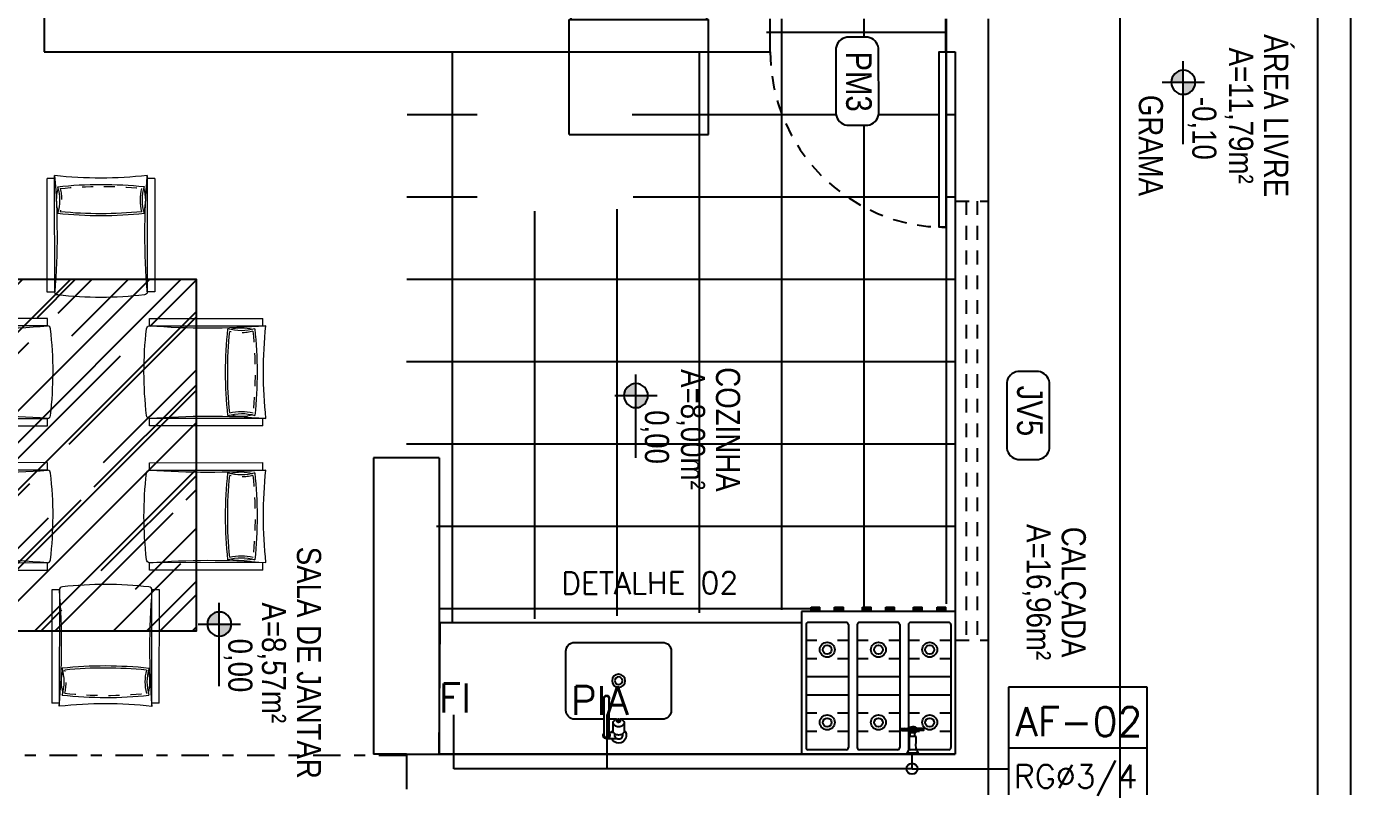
# Model space of a CAD drawing. Header units: millimetres. Extents: x 3923 to 4120, y 744 to 867.
# Drawn here: x 3930.1 to 3942.16, y 833.2 to 840.12 of the extents above; entities that cross this region are included whole.
import ezdxf
from ezdxf.enums import TextEntityAlignment as Align

# ---------------------------------------------------------------- set-up
doc = ezdxf.new("R2010")
doc.units = ezdxf.units.MM
for name, pattern in [('AXES', [0.54, 0.3, -0.08, 0.08, -0.08]), ('CONTINU', [0]), ('DASHDOT2', [0.5, 0.25, -0.125, 0, -0.125]), ('HIDDEN2', [0.1875, 0.125, -0.0625])]:
    doc.linetypes.add(name, pattern=pattern)
for name, color, linetype in [('-HIDRO', 8, 'Continuous'), ('a-pem-m', 6, 'Continuous'), ('A-PEN-B', 5, 'Continuous'), ('AF', 5, 'Continuous'), ('Diametro', 2, 'Continuous'), ('DIVERSOS', 1, 'Continuous'), ('E-txt-g', 3, 'Continuous'), ('HIDRO 01', 4, 'Continuous'), ('MOVEIS', 7, 'Continuous'), ('Prumadas_L', 1, 'Continuous'), ('Prumadas_Q', 3, 'Continuous'), ('Prumadas_T', 2, 'Continuous')]:
    doc.layers.add(name, color=color, linetype=linetype)
doc.layers.add('E-Txt-W', color=7, linetype='Continuous', lineweight=20)
doc.layers.add('estofado', color=7, linetype='Continuous', lineweight=25)
doc.styles.add('F2', font='ARIALN.TTF')
doc.styles.add('REG60', font='romans.shx', dxfattribs={"width": 0.8, "height": 0.15})
doc.styles.add('REG80', font='romans.shx', dxfattribs={"width": 0.8, "height": 0.2})
doc.styles.add('ROMANS', font='romans__.ttf', dxfattribs={"height": 0.1})

# ---------------------------------------------------------------- blocks, each defined once
blk = doc.blocks.new('TXT-AMB75')
at = {"layer": 'E-txt-g', "style": 'REG80', "width": 0.8, "flags": 8}
blk.add_attdef('TXT', text='', height=0.2, dxfattribs=at).set_placement((0.0055, 0.2964), align=Align.CENTER)
at = {"layer": 'E-Txt-W', "style": 'REG60', "width": 0.8, "flags": 8}
blk.add_attdef('TXT', text='', height=0.15, dxfattribs=at).set_placement((0.0055, 0.0271), align=Align.CENTER)
blk = doc.blocks.new('Fogão03_6')
at = {"layer": 'a-pem-m', "color": 8}
for p, q in [((-0.35, -0.65), (-0.35, 0)), ((-0.35, 0), (0.35, 0)), ((-0.35, 0), (0.35, 0)), ((-0.35, -0.65), (-0.35, 0)), ((-0.33, -0.59), (-0.33, -0.03)), ((-0.33, -0.59), (-0.33, -0.03)), ((-0.32, -0.02), (-0.1467, -0.02)), ((-0.32, -0.02), (-0.1467, -0.02)), ((-0.1367, -0.59), (-0.1367, -0.03)), ((-0.1367, -0.59), (-0.1367, -0.03)), ((-0.0967, -0.59), (-0.0967, -0.03)), ((-0.0967, -0.59), (-0.0967, -0.03)), ((-0.0867, -0.02), (0.0867, -0.02)), ((-0.0867, -0.02), (0.0867, -0.02)), ((0.0967, -0.59), (0.0967, -0.03)), ((0.0967, -0.59), (0.0967, -0.03)), ((0.1367, -0.59), (0.1367, -0.03)), ((0.1367, -0.59), (0.1367, -0.03)), ((0.1467, -0.02), (0.32, -0.02)), ((0.1467, -0.02), (0.32, -0.02)), ((0.33, -0.59), (0.33, -0.03)), ((0.33, -0.59), (0.33, -0.03)), ((0.35, -0.65), (0.35, 0)), ((0.35, -0.65), (0.35, 0)), ((-0.33, -0.1029), (-0.28, -0.1029)), ((-0.33, -0.1029), (-0.28, -0.1029)), ((-0.1867, -0.1029), (-0.1367, -0.1029)), ((-0.1867, -0.1029), (-0.1367, -0.1029)), ((-0.0967, -0.1029), (-0.0467, -0.1029)), ((-0.0967, -0.1029), (-0.0467, -0.1029)), ((0.0467, -0.1029), (0.0967, -0.1029)), ((0.0467, -0.1029), (0.0967, -0.1029)), ((0.1367, -0.1029), (0.1867, -0.1029)), ((0.1367, -0.1029), (0.1867, -0.1029)), ((0.28, -0.1029), (0.33, -0.1029)), ((0.28, -0.1029), (0.33, -0.1029)), ((-0.33, -0.1857), (-0.28, -0.1857)), ((-0.33, -0.1857), (-0.28, -0.1857)), ((-0.1867, -0.1857), (-0.1367, -0.1857)), ((-0.1867, -0.1857), (-0.1367, -0.1857)), ((-0.0967, -0.1857), (-0.0467, -0.1857)), ((-0.0967, -0.1857), (-0.0467, -0.1857)), ((0.0467, -0.1857), (0.0967, -0.1857)), ((0.0467, -0.1857), (0.0967, -0.1857)), ((0.1367, -0.1857), (0.1867, -0.1857)), ((0.1367, -0.1857), (0.1867, -0.1857)), ((0.28, -0.1857), (0.33, -0.1857)), ((0.28, -0.1857), (0.33, -0.1857)), ((-0.33, -0.2686), (-0.1367, -0.2686)), ((-0.33, -0.2686), (-0.1367, -0.2686)), ((-0.0967, -0.2686), (0.0967, -0.2686)), ((-0.0967, -0.2686), (0.0967, -0.2686)), ((0.1367, -0.2686), (0.33, -0.2686)), ((0.1367, -0.2686), (0.33, -0.2686)), ((-0.33, -0.3514), (-0.1367, -0.3514)), ((-0.33, -0.3514), (-0.1367, -0.3514)), ((-0.0967, -0.3514), (0.0967, -0.3514)), ((-0.0967, -0.3514), (0.0967, -0.3514)), ((0.1367, -0.3514), (0.33, -0.3514)), ((0.1367, -0.3514), (0.33, -0.3514)), ((-0.33, -0.4343), (-0.28, -0.4343)), ((-0.33, -0.4343), (-0.28, -0.4343)), ((-0.1867, -0.4343), (-0.1367, -0.4343)), ((-0.1867, -0.4343), (-0.1367, -0.4343)), ((-0.0967, -0.4343), (-0.0467, -0.4343)), ((-0.0967, -0.4343), (-0.0467, -0.4343)), ((0.0467, -0.4343), (0.0967, -0.4343)), ((0.0467, -0.4343), (0.0967, -0.4343)), ((0.1367, -0.4343), (0.1867, -0.4343)), ((0.1367, -0.4343), (0.1867, -0.4343)), ((0.28, -0.4343), (0.33, -0.4343)), ((0.28, -0.4343), (0.33, -0.4343)), ((-0.33, -0.5171), (-0.28, -0.5171)), ((-0.33, -0.5171), (-0.28, -0.5171)), ((-0.1867, -0.5171), (-0.1367, -0.5171)), ((-0.1867, -0.5171), (-0.1367, -0.5171)), ((-0.0967, -0.5171), (-0.0467, -0.5171)), ((-0.0967, -0.5171), (-0.0467, -0.5171)), ((0.0467, -0.5171), (0.0967, -0.5171)), ((0.0467, -0.5171), (0.0967, -0.5171)), ((0.1367, -0.5171), (0.1867, -0.5171)), ((0.1367, -0.5171), (0.1867, -0.5171)), ((0.28, -0.5171), (0.33, -0.5171)), ((0.28, -0.5171), (0.33, -0.5171)), ((-0.32, -0.6), (-0.1467, -0.6)), ((-0.32, -0.6), (-0.1467, -0.6)), ((-0.0867, -0.6), (0.0867, -0.6)), ((-0.0867, -0.6), (0.0867, -0.6)), ((0.1467, -0.6), (0.32, -0.6)), ((0.1467, -0.6), (0.32, -0.6)), ((-0.35, -0.65), (0.35, -0.65)), ((-0.35, -0.65), (0.35, -0.65)), ((-0.3068, -0.65), (-0.3068, -0.67)), ((-0.3068, -0.65), (-0.3068, -0.67)), ((-0.2669, -0.66), (-0.3068, -0.66)), ((-0.2669, -0.66), (-0.3068, -0.66)), ((-0.2669, -0.65), (-0.2669, -0.67)), ((-0.2669, -0.65), (-0.2669, -0.67)), ((-0.1998, -0.65), (-0.1998, -0.67)), ((-0.1998, -0.65), (-0.1998, -0.67)), ((-0.1599, -0.66), (-0.1998, -0.66)), ((-0.1599, -0.66), (-0.1998, -0.66)), ((-0.1599, -0.65), (-0.1599, -0.67)), ((-0.1599, -0.65), (-0.1599, -0.67)), ((-0.0734, -0.65), (-0.0734, -0.67)), ((-0.0734, -0.65), (-0.0734, -0.67)), ((-0.0335, -0.66), (-0.0734, -0.66)), ((-0.0335, -0.66), (-0.0734, -0.66)), ((-0.0335, -0.65), (-0.0335, -0.67)), ((-0.0335, -0.65), (-0.0335, -0.67)), ((0.0335, -0.65), (0.0335, -0.67)), ((0.0335, -0.65), (0.0335, -0.67)), ((0.0734, -0.66), (0.0335, -0.66)), ((0.0734, -0.66), (0.0335, -0.66)), ((0.0734, -0.65), (0.0734, -0.67)), ((0.0734, -0.65), (0.0734, -0.67)), ((0.1599, -0.65), (0.1599, -0.67)), ((0.1599, -0.65), (0.1599, -0.67)), ((0.1998, -0.66), (0.1599, -0.66)), ((0.1998, -0.66), (0.1599, -0.66)), ((0.1998, -0.65), (0.1998, -0.67)), ((0.1998, -0.65), (0.1998, -0.67)), ((0.2669, -0.65), (0.2669, -0.67)), ((0.2669, -0.65), (0.2669, -0.67)), ((0.3067, -0.66), (0.2669, -0.66)), ((0.3067, -0.66), (0.2669, -0.66)), ((0.3067, -0.65), (0.3067, -0.67)), ((0.3067, -0.65), (0.3067, -0.67)), ((-0.2669, -0.67), (-0.3068, -0.67)), ((-0.2669, -0.67), (-0.3068, -0.67)), ((-0.1599, -0.67), (-0.1998, -0.67)), ((-0.1599, -0.67), (-0.1998, -0.67)), ((-0.0335, -0.67), (-0.0734, -0.67)), ((-0.0335, -0.67), (-0.0734, -0.67)), ((0.0734, -0.67), (0.0335, -0.67)), ((0.0734, -0.67), (0.0335, -0.67)), ((0.1998, -0.67), (0.1599, -0.67)), ((0.1998, -0.67), (0.1599, -0.67)), ((0.3067, -0.67), (0.2669, -0.67)), ((0.3067, -0.67), (0.2669, -0.67))]:
    blk.add_line(p, q, dxfattribs=at)
for centre, radius in [((-0.2333, -0.1443), 0.0341), ((-0.2333, -0.1443), 0.0341), ((0, -0.1443), 0.0341), ((0, -0.1443), 0.0341), ((0.2333, -0.1443), 0.0341), ((0.2333, -0.1443), 0.0341), ((-0.2333, -0.1443), 0.02), ((-0.2333, -0.1443), 0.02), ((0, -0.1443), 0.02), ((0, -0.1443), 0.02), ((0.2333, -0.1443), 0.02), ((0.2333, -0.1443), 0.02), ((-0.2333, -0.4757), 0.0341), ((-0.2333, -0.4757), 0.0341), ((-0.2333, -0.4757), 0.02), ((-0.2333, -0.4757), 0.02), ((0, -0.4757), 0.0341), ((0, -0.4757), 0.0341), ((0, -0.4757), 0.02), ((0, -0.4757), 0.02), ((0.2333, -0.4757), 0.0341), ((0.2333, -0.4757), 0.0341), ((0.2333, -0.4757), 0.02), ((0.2333, -0.4757), 0.02)]:
    blk.add_circle(centre, radius, dxfattribs=at)
for centre, start, end in [((-0.32, -0.03), 89.99946, 179.99964), ((-0.32, -0.03), 89.99946, 179.99964), ((-0.1467, -0.03), 359.99964, 89.99946), ((-0.1467, -0.03), 359.99964, 89.99946), ((-0.0867, -0.03), 89.99946, 179.99964), ((-0.0867, -0.03), 89.99946, 179.99964), ((0.0867, -0.03), 359.99964, 89.99946), ((0.0867, -0.03), 359.99964, 89.99946), ((0.1467, -0.03), 89.99946, 179.99964), ((0.1467, -0.03), 89.99946, 179.99964), ((0.32, -0.03), 359.99964, 89.99946), ((0.32, -0.03), 359.99964, 89.99946), ((-0.32, -0.59), 179.99964, 269.99946), ((-0.32, -0.59), 179.99964, 269.99946), ((-0.1467, -0.59), 269.99946, 359.99964), ((-0.1467, -0.59), 269.99946, 359.99964), ((-0.0867, -0.59), 179.99964, 269.99946), ((-0.0867, -0.59), 179.99964, 269.99946), ((0.0867, -0.59), 269.99946, 359.99964), ((0.0867, -0.59), 269.99946, 359.99964), ((0.1467, -0.59), 179.99964, 269.99946), ((0.1467, -0.59), 179.99964, 269.99946), ((0.32, -0.59), 269.99946, 359.99964), ((0.32, -0.59), 269.99946, 359.99964)]:
    blk.add_arc(centre, 0.01, start, end, dxfattribs=at)
blk = doc.blocks.new('GELAD-VS')
at = {"color": 8}
blk.add_line((-0.0958, -0.3127), (-0.0958, -0.3151), dxfattribs=at)
for points in [[(-0.2946, 0.2704), (0.3404, 0.2704)], [(-0.2946, 0.2704), (-0.2946, -0.2524)], [(0.3404, 0.2704), (0.3404, -0.2524)], [(-0.2946, -0.2524), (0.3404, -0.2524)], [(-0.2919, -0.2667), (-0.2919, -0.2864), (-0.2915, -0.2903), (-0.2907, -0.2942), (-0.2888, -0.2977), (-0.2861, -0.3011), (-0.2834, -0.3042), (-0.2799, -0.3062), (-0.276, -0.3077), (-0.2722, -0.3089), (-0.2687, -0.3093), (-0.2652, -0.3096), (-0.2613, -0.31), (-0.2578, -0.3104), (-0.254, -0.3108), (-0.2505, -0.3112), (-0.247, -0.3116), (-0.2432, -0.312), (-0.2397, -0.3124), (-0.2358, -0.3127), (-0.2323, -0.3131), (-0.2285, -0.3131), (-0.225, -0.3135), (-0.2211, -0.3139), (-0.2176, -0.3143), (-0.2138, -0.3147), (-0.2103, -0.3147), (-0.2064, -0.3151), (-0.2029, -0.3151), (-0.1991, -0.3154), (-0.1956, -0.3154), (-0.1917, -0.3158), (-0.1882, -0.3158), (-0.1844, -0.3158), (-0.1809, -0.3162), (-0.177, -0.3162), (-0.1735, -0.3162), (-0.1697, -0.3166), (-0.1662, -0.3166), (-0.1623, -0.3166), (-0.1588, -0.3166), (-0.155, -0.3166), (-0.1515, -0.3166), (-0.1476, -0.3166), (-0.1442, -0.3166), (-0.1403, -0.3166), (-0.1368, -0.3166), (-0.1329, -0.3166), (-0.1295, -0.3162), (-0.1256, -0.3162), (-0.1221, -0.3162), (-0.1182, -0.3158), (-0.1148, -0.3158), (-0.1109, -0.3158), (-0.1074, -0.3154), (-0.1039, -0.3154), (-0.1001, -0.3151), (-0.0958, -0.3151)], [(-0.2899, -0.2648), (-0.2899, -0.2648), (-0.2899, -0.2648), (-0.2899, -0.2648), (-0.2899, -0.2648), (-0.2899, -0.2648), (-0.2899, -0.2648), (-0.2907, -0.2648), (-0.2911, -0.2652), (-0.2915, -0.2659), (-0.2915, -0.2663), (-0.2915, -0.2663), (-0.2915, -0.2663), (-0.2915, -0.2663), (-0.2915, -0.2663), (-0.2915, -0.2667)], [(-0.1237, -0.2648), (-0.2899, -0.2648)], [(-0.2861, -0.2524), (-0.2861, -0.2648)], [(-0.2636, -0.2648), (-0.2636, -0.2648), (-0.2636, -0.2648), (-0.2636, -0.2648), (-0.2636, -0.2648), (-0.2636, -0.2648), (-0.2636, -0.2648), (-0.2636, -0.2648), (-0.2636, -0.2648)], [(-0.2617, -0.2667), (-0.2617, -0.2663), (-0.2621, -0.2663), (-0.2621, -0.2659), (-0.2621, -0.2659), (-0.2625, -0.2656), (-0.2625, -0.2656), (-0.2625, -0.2652), (-0.2629, -0.2652), (-0.2633, -0.2648), (-0.2633, -0.2648), (-0.2636, -0.2648), (-0.2636, -0.2648)], [(-0.2617, -0.2667), (-0.2617, -0.2687)], [(-0.249, -0.2826), (-0.2513, -0.2822), (-0.254, -0.2814), (-0.2563, -0.2799), (-0.2582, -0.2779), (-0.2598, -0.276), (-0.2609, -0.2737), (-0.2617, -0.271), (-0.2617, -0.2687)], [(-0.1124, -0.2648), (-0.1457, -0.2748), (-0.1797, -0.281), (-0.2145, -0.2837), (-0.249, -0.2826)], [(-0.1237, -0.2648), (-0.1221, -0.2648), (-0.1209, -0.2648), (-0.1194, -0.2648), (-0.119, -0.2648), (-0.1182, -0.2648)], [(-0.1209, -0.2648), (-0.1221, -0.2648)], [(-0.1182, -0.2648), (-0.1182, -0.2648)], [(-0.1124, -0.2648), (-0.1128, -0.2648), (-0.1128, -0.2648), (-0.1132, -0.2648), (-0.1136, -0.2648), (-0.114, -0.2648), (-0.1144, -0.2648), (-0.1148, -0.2648), (-0.1155, -0.2648), (-0.1163, -0.2648), (-0.1171, -0.2648), (-0.1182, -0.2648), (-0.1182, -0.2648)], [(-0.1182, -0.2648), (-0.1182, -0.2648)], [(-0.1124, -0.2648), (-0.0958, -0.2648)], [(-0.0966, -0.2648), (-0.1124, -0.2648), (-0.1124, -0.2648), (-0.1124, -0.2648), (-0.1124, -0.2648), (-0.1124, -0.2648)], [(-0.0966, -0.2648), (-0.0966, -0.2648), (-0.0966, -0.2648), (-0.0966, -0.2648), (-0.0966, -0.2648), (-0.0966, -0.2648), (-0.0966, -0.2648), (-0.0966, -0.2648), (-0.0966, -0.2648), (-0.0966, -0.2648), (-0.0966, -0.2648), (-0.0966, -0.2648), (-0.0966, -0.2648)], [(-0.0958, -0.2648), (0.3404, -0.2648)], [(-0.0958, -0.2648), (-0.0958, -0.2648), (-0.0958, -0.2648), (-0.0958, -0.2648), (-0.0958, -0.2659)], [(-0.0958, -0.2648), (-0.0958, -0.2659)], [(-0.0958, -0.2648), (-0.0958, -0.3093)], [(-0.0958, -0.2648), (-0.0958, -0.3139), (-0.0958, -0.3093)], [(-0.0958, -0.2659), (-0.0958, -0.3081)], [(-0.0958, -0.2675), (-0.0958, -0.2667)], [(-0.0656, -0.2648), (-0.0656, -0.2648), (-0.0656, -0.2648), (-0.0656, -0.2648), (-0.0656, -0.2648), (-0.0656, -0.2648), (-0.0656, -0.2648), (-0.0656, -0.2648), (-0.0656, -0.2648), (-0.0656, -0.2648), (-0.0656, -0.2648), (-0.0656, -0.2648), (-0.0656, -0.2648), (-0.0656, -0.2648), (-0.0656, -0.2648), (-0.0656, -0.2648), (-0.0656, -0.2648), (-0.0656, -0.2648), (-0.0656, -0.2648), (-0.0656, -0.2648), (-0.0656, -0.2648)], [(0.1583, -0.2648), (0.1416, -0.2648)], [(0.1424, -0.2648), (0.1583, -0.2648), (0.1583, -0.2648), (0.1583, -0.2648), (0.1583, -0.2648), (0.1583, -0.2648)], [(0.1583, -0.2648), (0.1583, -0.2648), (0.1587, -0.2648), (0.1587, -0.2648), (0.1594, -0.2648), (0.1598, -0.2648), (0.1602, -0.2648), (0.1606, -0.2648), (0.1614, -0.2648), (0.1621, -0.2648), (0.1629, -0.2648), (0.1637, -0.2648), (0.1641, -0.2648)], [(0.1641, -0.2648), (0.1641, -0.2648)], [(0.1641, -0.2648), (0.1641, -0.2648)], [(0.1691, -0.2648), (0.1679, -0.2648), (0.1668, -0.2648), (0.1652, -0.2648), (0.1648, -0.2648), (0.1641, -0.2648)], [(0.1668, -0.2648), (0.1679, -0.2648)], [(0.1691, -0.2648), (0.3358, -0.2648)], [(0.3095, -0.2648), (0.3095, -0.2648), (0.3095, -0.2648), (0.3095, -0.2648), (0.3095, -0.2648), (0.3095, -0.2648), (0.3095, -0.2648)], [(0.3377, -0.2864), (0.3373, -0.2903), (0.3362, -0.2942), (0.3346, -0.2977), (0.3319, -0.3011), (0.3288, -0.3042), (0.3253, -0.3062), (0.3219, -0.3077), (0.318, -0.3089)], [(0.3319, -0.2524), (0.3319, -0.2648)], [(0.3377, -0.2663), (0.3377, -0.2663), (0.3377, -0.2663), (0.3377, -0.2663), (0.3377, -0.2663), (0.3377, -0.2663), (0.3377, -0.2663), (0.3377, -0.2659), (0.3373, -0.2652), (0.3365, -0.2648), (0.3362, -0.2648), (0.3362, -0.2648), (0.3362, -0.2648), (0.3362, -0.2648), (0.3362, -0.2648), (0.3362, -0.2648)], [(0.3377, -0.2667), (0.3377, -0.2864)], [(-0.0958, -0.3081), (-0.0958, -0.3081), (-0.0958, -0.3085)], [(-0.0958, -0.3112), (-0.0958, -0.3108), (-0.0958, -0.3108), (-0.0958, -0.3108), (-0.0958, -0.3108), (-0.0958, -0.3104), (-0.0958, -0.3104), (-0.0958, -0.31), (-0.0958, -0.31), (-0.0958, -0.31), (-0.0958, -0.3096), (-0.0958, -0.3093), (-0.0958, -0.3089), (-0.0958, -0.3089), (-0.0958, -0.3085), (-0.0958, -0.3081)], [(-0.0958, -0.3093), (-0.0958, -0.3096)], [(-0.0958, -0.31), (-0.0958, -0.3108)], [(-0.0958, -0.3108), (-0.0958, -0.3112)], [(-0.0958, -0.3112), (-0.0958, -0.3139)], [(-0.0958, -0.312), (-0.0958, -0.3124)], [(-0.0958, -0.3127), (-0.0958, -0.3131)], [(-0.0796, -0.3143), (-0.0838, -0.3143), (-0.0958, -0.3139), (-0.0958, -0.3139)], [(-0.066, -0.3143), (-0.0711, -0.3143), (-0.0796, -0.3143)], [(-0.066, -0.3143), (0.245, -0.3154)], [(0.2194, -0.3162), (0.2194, -0.3162)], [(0.2267, -0.3162), (0.2267, -0.3162)], [(0.318, -0.3089), (0.3145, -0.3093), (0.311, -0.3096), (0.3072, -0.31), (0.3037, -0.3104), (0.2998, -0.3108), (0.2963, -0.3112), (0.2925, -0.3116), (0.289, -0.312), (0.2855, -0.3124), (0.2816, -0.3127), (0.2782, -0.3131), (0.2743, -0.3131), (0.2704, -0.3135), (0.2669, -0.3139), (0.2631, -0.3143), (0.2596, -0.3147), (0.2561, -0.3147), (0.2522, -0.3151), (0.2488, -0.3151), (0.245, -0.3154)]]:
    blk.add_lwpolyline(points, dxfattribs=at)
blk = doc.blocks.new('NIVEL')
at = {"layer": 'DIVERSOS'}
h = blk.add_hatch(color=7, dxfattribs=at)
h.paths.add_polyline_path([(0, 0.137, 0.414214), (-0.137, 0), (0, 0)])
h.paths.add_polyline_path([(0, 0), (0, -0.137, 0.414214), (0.137, 0)])
at = {"layer": 'DIVERSOS', "color": 7}
for p, q in [((0, 0.242), (0, -0.242)), ((0.709, 0), (-0.242, 0))]:
    blk.add_line(p, q, dxfattribs=at)
blk.add_circle((0, 0), 0.137, dxfattribs=at)
blk = doc.blocks.new('Cuba coz')
at = {"color": 8}
blk.add_line((7.5, -4.5), (7.5, -2.41), dxfattribs=at)
for points in [[(13.41, -6.5), (13.41, -20, 0.414214), (17.41, -24), (44.41, -24, 0.414214), (48.41, -20), (48.41, 20, 0.414214), (44.41, 24), (17.41, 24, 0.414214), (13.41, 20), (13.41, 0.74)], [(6.7, 1.75), (6, 1.75, 0.546464), (4.41, -0.73, -0.10784), (4.5, -1.15), (4.5, -5.5)], [(11.72, 2.5), (7.96, 2.5, 0.133256), (7.32, 2.33, 0.106756), (6.71, 1.77, 0.082828), (6.34, 0.99, 0.071352), (6.19, 0, 0.071352), (6.34, -0.99, 0.082828), (6.71, -1.77, 0.106756), (7.32, -2.33, 0.133256), (7.96, -2.5), (11.72, -2.5)], [(4.41, -0.73, 0.293273), (6, -1.75), (6.7, -1.75)], [(13.41, -1), (13.41, -4.5, 0.414214)]]:
    blk.add_lwpolyline(points, format="xyb", dxfattribs=at)
for points in [[(11.72, -2.5, 0.133256), (12.36, -2.33, 0.106756), (12.97, -1.77, 0.082828), (13.35, -0.99, 0.071352), (13.49, 0, 0.071352), (13.35, 0.99, 0.082828), (12.97, 1.77, 0.106756), (12.36, 2.33, 0.133256), (11.72, 2.5, 0.133256), (11.08, 2.33, 0.106756), (10.47, 1.77, 0.082828), (10.1, 0.99, 0.071352), (9.95, 0, 0.071352), (10.1, -0.99, 0.082828), (10.47, -1.77, 0.106756), (11.08, -2.33, 0.133256)], [(12.47, 0.75, 0.133256), (12.28, 0.7, 0.106756), (12.1, 0.53, 0.082828), (11.98, 0.3, 0.071352), (11.94, 0, 0.071352), (11.98, -0.3, 0.082828), (12.1, -0.53, 0.106756), (12.28, -0.7, 0.133256), (12.47, -0.75, 0.133256), (12.66, -0.7, 0.106756), (12.85, -0.53, 0.082828), (12.96, -0.3, 0.071352), (13, 0, 0.071352), (12.96, 0.3, 0.082828), (12.85, 0.53, 0.106756), (12.66, 0.7, 0.133256)], [(6, -6.5), (23, -6.5, 1), (23, -4.5), (6, -4.5, 1)]]:
    blk.add_lwpolyline(points, format="xyb", close=True, dxfattribs=at)
for radius in [3, 1.75]:
    blk.add_circle((30.91, 0), radius, dxfattribs=at)
for centre, radius, start, end in [((6, 0), 3.5, 45.58469, 244.62307), ((6, -5.5), 1.5, 41.81031, 318.18969), ((6, 0), 3.5, 295.37693, 314.41531), ((23, -5.5), 1.25, 233.1301, 126.8699)]:
    blk.add_arc(centre, radius, start, end, dxfattribs=at)
blk = doc.blocks.new('Poltrona Star marrom')
at = {"layer": 'estofado', "color": 8, "lineweight": 20, "ltscale": 0.1}
for p, q in [((0, 0), (0, -0.78)), ((-0.05, -0.0205), (-0.05, -0.7802)), ((-0.05, -0.0205), (0, -0.0205)), ((0.62, -0.78), (0.62, -0.0205)), ((0.62, -0.0205), (0.67, -0.0205)), ((0.67, -0.7802), (0.67, -0.0205)), ((-0.05, -0.7802), (0, -0.7802)), ((0.62, -0.7802), (0.67, -0.7802))]:
    blk.add_line(p, q, dxfattribs=at)
at = {"layer": 'estofado', "color": 8, "lineweight": 5, "ltscale": 0.1}
blk.add_line((0.62, -0.0205), (0.62, 0), dxfattribs=at)
for centre, radius, start, end in [((0.31, 2.8316), 2.8485, 263.75212, 276.24788), ((0.3088, -0.1646), 0.2961, 165.01213, 194.98787), ((0.31, -2.8073), 2.7481, 83.92241, 96.07759), ((-0.276, -0.1646), 0.3085, 343.0375, 16.9625), ((0.896, -0.1646), 0.3085, 163.0375, 196.9625), ((0.3112, -0.1646), 0.2961, 345.01213, 14.98787), ((0.31, 2.478), 2.7481, 263.92241, 276.07759), ((0.02, -0.78), 0.02, 180, 270), ((0.6, -0.78), 0.02, 270, 0), ((0.31, 1.6873), 2.5042, 263.34982, 276.65018)]:
    blk.add_arc(centre, radius, start, end, dxfattribs=at)
at = {"layer": 'MOVEIS', "color": 8, "lineweight": 5, "ltscale": 0.1}
for points in [[(0.019, -0.0746), (0.019, -0.0746), (0.019, -0.0746)], [(0.601, -0.0746), (0.601, -0.0746)], [(0.019, -0.2546), (0.019, -0.2546)], [(0.601, -0.2546), (0.601, -0.2546)]]:
    blk.add_lwpolyline(points, close=True, dxfattribs=at)
for centre, radius, start, end in [((-4.9049, -0.39), 4.9204, 355.45388, 4.54612), ((-0.276, -0.1646), 0.3222, 345.99406, 14.00594), ((5.5249, -0.39), 4.9204, 175.45388, 184.54612), ((0.31, 2.478), 2.7343, 264.26244, 275.73756)]:
    blk.add_arc(centre, radius, start, end, dxfattribs=at)
at = {"layer": 'MOVEIS', "color": 8, "linetype": 'AXES', "lineweight": 5, "ltscale": 0.1}
for centre, radius, start, end in [((0.31, -2.8073), 2.7343, 84.26244, 95.73756), ((0.896, -0.1646), 0.3222, 165.99406, 194.00594)]:
    blk.add_arc(centre, radius, start, end, dxfattribs=at)

msp = doc.modelspace()

# ---------------------------------------------------------------- hatches: boundary and pattern name
at = {"layer": '-HIDRO'}
h = msp.add_hatch(dxfattribs=at)
h.set_pattern_fill('ANSI37,_O', color=256, scale=6, angle=-45)
h.set_pattern_definition([(360, (2520.979, 720.067), (2e-16, 0.75), []), (90, (2520.979, 720.067), (-0.75, 2e-16), [])])
h.paths.add_polyline_path([(3938.473, 839.891), (3938.473, 838.291), (3938.413, 838.291), (3938.413, 839.891)], flags=16)
edge = h.paths.add_edge_path(flags=16)
edge.add_arc((3937.743, 839.338), 0.118, -81.6674, -8.3326)
edge.add_line((3937.861, 839.321), (3937.86, 839.922))
edge.add_arc((3937.743, 839.905), 0.118, 8.0319, 81.6009)
edge.add_line((3937.761, 840.022), (3937.571, 840.022))
edge.add_arc((3937.588, 839.904), 0.119, 98.2585, 171.3882)
edge.add_line((3937.471, 839.922), (3937.471, 839.321))
edge.add_arc((3937.588, 839.338), 0.118, 188.3326, 261.6674)
edge.add_line((3937.571, 839.221), (3937.761, 839.221))
edge = h.paths.add_edge_path(flags=16)
edge.add_line((3935.65, 836.192), (3935.65, 836.95))
edge = h.paths.add_edge_path(flags=16)
edge.add_arc((3935.65, 836.757), 0.11, -90, 270)
edge = h.paths.add_edge_path(flags=16)
edge.add_line((3935.458, 836.757), (3935.843, 836.757))
h.paths.add_polyline_path([(3936.318, 837.073), (3936.318, 835.825), (3936.659, 835.825), (3936.659, 837.073)], flags=24)
h.paths.add_polyline_path([(3935.95, 837.065), (3935.95, 835.833), (3936.347, 835.833), (3936.347, 837.065)], flags=24)
edge = h.paths.add_edge_path()
edge.add_line((3938.473, 840.191), (3936.818, 840.191))
edge.add_line((3936.818, 840.191), (3936.873, 839.891))
edge.add_line((3936.873, 839.891), (3935.608, 839.891))
edge.add_line((3935.608, 839.891), (3935.625, 838.495))
edge.add_line((3935.625, 838.495), (3935.396, 838.436))
edge.add_line((3935.396, 838.436), (3934.954, 838.438))
edge.add_line((3934.954, 838.438), (3934.54, 838.437))
edge.add_line((3934.54, 838.437), (3934.339, 838.442))
edge.add_line((3934.339, 838.442), (3934.203, 838.51))
edge.add_line((3934.203, 838.51), (3934.203, 839.891))
edge.add_line((3934.203, 839.891), (3933.566, 839.891))
edge.add_line((3933.566, 839.891), (3933.559, 836.191))
edge.add_line((3933.559, 836.191), (3933.808, 836.191))
edge.add_line((3933.808, 836.191), (3933.866, 834.691))
edge.add_line((3933.866, 834.691), (3938.559, 834.864))
edge.add_line((3938.559, 834.864), (3938.559, 839.891))
edge.add_line((3938.559, 839.891), (3938.486, 839.891))
edge.add_line((3938.486, 839.891), (3938.486, 840.191))
edge.add_line((3938.486, 840.191), (3936.818, 840.191))
h.paths.add_polyline_path([(3935.622, 836.69), (3935.622, 836.069), (3936.018, 836.069), (3936.018, 836.69)], flags=24)
at = {"layer": '-HIDRO', "linetype": 'Continuous'}
h = msp.add_hatch(dxfattribs=at)
h.set_pattern_fill('AR-RROOF', color=256, scale=0.02, angle=225, style=0)
h.set_pattern_definition([(225, (13756.7633, 2608.4295), (-0.431052294, -1.149472783), [7.62, -1.016, 2.54, -0.508]), (225, (13756.4651, 2607.7722), (0.83695987, -0.11853938), [1.524, -0.16764, 3.048, -0.381]), (225, (13756.889, 2607.9446), (-1.627222409, -2.108564137), [4.064, -0.7112, 2.032, -0.508])])
h.paths.add_polyline_path([(3929.946, 834.615), (3931.646, 834.615), (3931.646, 837.815), (3929.946, 837.815)])

# ---------------------------------------------------------------- linework, layer by layer
for p, q in [((3942.159, 860.498), (3942.159, 810.498)), ((3941.859, 860.198), (3941.859, 810.798)), ((3940.059, 850.889), (3940.059, 824.678)), ((3930.259, 840.491), (3930.259, 839.891)), ((3936.873, 839.891), (3936.873, 840.191)), ((3938.473, 839.891), (3938.473, 840.191)), ((3938.859, 840.191), (3938.859, 831.675)), ((3930.259, 839.891), (3936.873, 839.891)), ((3938.413, 839.891), (3938.559, 839.891)), ((3938.559, 839.891), (3938.559, 833.491)), ((3933.859, 836.191), (3933.259, 836.191)), ((3933.259, 836.191), (3933.259, 833.491)), ((3933.859, 836.191), (3933.859, 833.491)), ((3938.559, 835.787), (3938.559, 833.491)), ((3933.559, 833.491), (3933.259, 833.491)), ((3933.559, 833.491), (3938.559, 833.491)), ((3933.559, 833.491), (3933.559, 833.171))]:
    msp.add_line(p, q, dxfattribs=at)
at = {"layer": '-HIDRO', "linetype": 'HIDDEN2'}
for p, q in [((3938.559, 838.528), (3938.859, 838.528)), ((3938.659, 838.528), (3938.659, 834.528)), ((3938.759, 838.528), (3938.759, 834.528)), ((3938.559, 834.528), (3938.859, 834.528))]:
    msp.add_line(p, q, dxfattribs=at)
at = {"layer": '-HIDRO', "linetype": 'DASHDOT2'}
msp.add_line((3933.559, 833.478), (3928.459, 833.478), dxfattribs=at)
at = {"layer": '-HIDRO', "linetype": 'Continuous'}
for points in [[(3937.761, 839.221, 0.331371), (3937.861, 839.321), (3937.86, 839.922, 0.332506), (3937.761, 840.022), (3937.571, 840.022, 0.330378), (3937.471, 839.922), (3937.471, 839.321, 0.331371), (3937.571, 839.221)], [(3939.317, 836.176, 0.331371), (3939.417, 836.276), (3939.417, 836.877, 0.332506), (3939.317, 836.977), (3939.128, 836.977, 0.330378), (3939.027, 836.877), (3939.028, 836.276, 0.331371), (3939.128, 836.176)]]:
    msp.add_lwpolyline(points, format="xyb", close=True, dxfattribs=at)
msp.add_lwpolyline([(3938.473, 839.891), (3938.473, 838.291), (3938.413, 838.291), (3938.413, 839.891)], close=True, dxfattribs=at)
at = {"layer": '-HIDRO'}
msp.add_lwpolyline([(3929.946, 834.615), (3931.646, 834.615), (3931.646, 837.815), (3929.946, 837.815)], close=True, dxfattribs=at)
at = {"layer": '-HIDRO', "linetype": 'CONTINU'}
msp.add_lwpolyline([(3933.866, 834.691), (3937.159, 834.691), (3937.159, 833.491), (3933.859, 833.491)], close=True, dxfattribs=at)
at = {"layer": '-HIDRO', "linetype": 'HIDDEN2'}
msp.add_arc((3938.473, 839.891), 1.6, 180, 270, dxfattribs=at)
at = {"layer": 'A-PEN-B'}
msp.add_line((3938.165, 833.357), (3938.165, 833.5), dxfattribs=at)
msp.add_circle((3938.165, 833.357), 0.05, dxfattribs=at)
at = {"layer": 'AF'}
for p, q in [((3933.987, 833.85), (3933.987, 833.357)), ((3935.384, 833.85), (3935.384, 833.357)), ((3938.165, 833.357), (3933.99, 833.357))]:
    msp.add_line(p, q, dxfattribs=at)
at = {"layer": 'HIDRO 01', "color": 4}
for p, q in [((3938.07, 833.716), (3938.07, 833.723)), ((3938.07, 833.708), (3938.07, 833.716)), ((3938.072, 833.725), (3938.129, 833.725)), ((3938.072, 833.706), (3938.126, 833.706)), ((3938.16, 833.706), (3938.125, 833.706)), ((3938.16, 833.725), (3938.129, 833.725)), ((3938.17, 833.652), (3938.138, 833.652)), ((3938.138, 833.652), (3938.138, 833.6)), ((3938.149, 833.732), (3938.14, 833.732)), ((3938.149, 833.685), (3938.141, 833.685)), ((3938.17, 833.732), (3938.149, 833.732)), ((3938.149, 833.652), (3938.149, 833.685)), ((3938.17, 833.685), (3938.149, 833.685)), ((3938.16, 833.725), (3938.17, 833.725)), ((3938.17, 833.706), (3938.16, 833.706)), ((3938.191, 833.732), (3938.17, 833.732)), ((3938.17, 833.725), (3938.18, 833.725)), ((3938.18, 833.706), (3938.17, 833.706)), ((3938.191, 833.685), (3938.17, 833.685)), ((3938.202, 833.652), (3938.17, 833.652)), ((3938.18, 833.725), (3938.212, 833.725)), ((3938.18, 833.706), (3938.214, 833.706)), ((3938.2, 833.732), (3938.191, 833.732)), ((3938.199, 833.685), (3938.191, 833.685)), ((3938.191, 833.652), (3938.191, 833.685)), ((3938.2, 833.732), (3938.2, 833.732)), ((3938.202, 833.6), (3938.202, 833.652)), ((3938.268, 833.725), (3938.211, 833.725)), ((3938.268, 833.706), (3938.214, 833.706)), ((3938.216, 833.726), (3938.226, 833.726)), ((3938.226, 833.706), (3938.216, 833.706)), ((3938.226, 833.726), (3938.236, 833.726)), ((3938.236, 833.706), (3938.226, 833.706)), ((3938.27, 833.723), (3938.27, 833.716)), ((3938.27, 833.708), (3938.27, 833.716)), ((3938.118, 833.499), (3938.118, 833.491)), ((3938.17, 833.499), (3938.118, 833.499)), ((3938.17, 833.491), (3938.118, 833.491)), ((3938.222, 833.499), (3938.17, 833.499)), ((3938.222, 833.491), (3938.17, 833.491)), ((3938.222, 833.491), (3938.222, 833.499))]:
    msp.add_line(p, q, dxfattribs=at)
for points in [[(3938.141, 833.685), (3938.14, 833.687), (3938.14, 833.691), (3938.139, 833.695)], [(3938.199, 833.685), (3938.2, 833.687), (3938.2, 833.691), (3938.201, 833.695)]]:
    msp.add_lwpolyline(points, dxfattribs=at)
at = {"layer": 'HIDRO 01', "color": 4, "extrusion": (0, 0, -1)}
for centre, radius, start, end in [((-3938.072, 833.723), 0.00247, 0, 90), ((-3938.103, 833.716), 0.0099, 0.026, 89.974), ((-3938.103, 833.716), 0.0099, 270.0182, 359.9818), ((-3938.122, 833.716), 0.0099, 90.0181, 179.9817), ((-3938.122, 833.716), 0.0099, 180.0181, 269.9817), ((-3938.125, 833.692), 0.0136, 90, 167.6401), ((-3938.128, 833.739), 0.0136, 213.621, 268.7632), ((-3938.143, 833.734), 0.00198, 349.8876, 69.8781), ((-3938.143, 833.734), 0.00198, 270, 349.9052), ((-3938.17, 833.661), 0.0789, 69.8637, 90.0043), ((-3938.16, 833.716), 0.0099, 0.026, 89.974), ((-3938.16, 833.716), 0.0099, 270.0182, 359.9818), ((-3938.18, 833.716), 0.0099, 90.0181, 179.9817), ((-3938.18, 833.716), 0.0099, 180.0181, 269.9817), ((-3938.212, 833.739), 0.0136, 270, 326.3941), ((-3938.215, 833.692), 0.0136, 12.3567, 90.0002), ((-3938.216, 833.716), 0.0099, 0.026, 89.974), ((-3938.216, 833.716), 0.0099, 270.0182, 359.9818), ((-3938.236, 833.716), 0.0099, 90.0181, 179.9817), ((-3938.236, 833.716), 0.0099, 180.0181, 269.9817), ((-3938.268, 833.708), 0.00247, 180, 270), ((-3938.006, 833.573), 0.134, 168.5493, 213.6418), ((-3938.334, 833.573), 0.134, 326.358, 11.4504)]:
    msp.add_arc(centre, radius, start, end, dxfattribs=at)
at = {"layer": 'HIDRO 01', "color": 4}
for centre, radius, start, end in [((3938.072, 833.708), 0.00247, 180, 270.0011), ((3938.14, 833.731), 0.00025, 90.0849, 146.1155), ((3938.17, 833.661), 0.0789, 69.8611, 90.006), ((3938.196, 833.734), 0.00198, 269.9966, 349.9279), ((3938.196, 833.734), 0.00198, 349.9237, 69.8729), ((3938.2, 833.731), 0.000248, 33.6441, 63.2826), ((3938.268, 833.723), 0.00247, 0, 90.0017)]:
    msp.add_arc(centre, radius, start, end, dxfattribs=at)
at = {"layer": 'Prumadas_L'}
for p, q in [((3940.306, 833.544), (3939.044, 833.544)), ((3938.165, 833.357), (3939.044, 833.356))]:
    msp.add_line(p, q, dxfattribs=at)
at = {"layer": 'Prumadas_Q'}
for p, q in [((3940.306, 834.102), (3939.044, 834.102)), ((3939.044, 834.102), (3939.044, 832.717)), ((3940.306, 832.717), (3940.306, 834.102))]:
    msp.add_line(p, q, dxfattribs=at)

# ---------------------------------------------------------------- block references
at = {"layer": '-HIDRO'}
for name, p, xscale, yscale, zscale, rotation in [('GELAD-VS', (3935.631, 839.678), -2, 2, 2, 180), ('Cuba coz', (3935.492, 833.541, -12.669), -0.02000000000043656, 0.02000000000043656, 0.02, 270)]:
    msp.add_blockref(name, p, dxfattribs=dict(at, xscale=xscale, yscale=yscale, zscale=zscale, rotation=rotation))
ref = msp.add_blockref('TXT-AMB75', (3940.94, 839.316), dxfattribs=dict(at, xscale=1.458, yscale=1.458, zscale=1.458, rotation=270))
ref.add_attrib('TXT', 'ÁREA LIVRE', dxfattribs={"layer": 'E-txt-g', "color": 2, "height": 0.22, "rotation": 270, "style": 'F2'}).set_placement((3941.372, 839.308), align=Align.CENTER)
ref.add_attrib('TXT', 'A=11,79m²', dxfattribs={"layer": 'E-Txt-W', "height": 0.22, "rotation": 270, "style": 'F2'}).set_placement((3941.053, 839.308), align=Align.CENTER)
at = {"layer": '-HIDRO', "linetype": 'Continuous'}
for name, p, xscale, yscale, zscale, rotation in [('NIVEL', (3940.636, 839.612), -0.7971733240954236, 0.7971733240954236, 0.7971733240954236, 90), ('NIVEL', (3935.65, 836.757), -0.7971733240954236, 0.7971733240954236, 0.7971733240954236, 90), ('NIVEL', (3931.855, 834.676), -0.7971733240954236, 0.7971733240954236, 0.7971733240954236, 90), ('Fogão03_6', (3937.859, 833.491), 2, 2, 2, 180)]:
    msp.add_blockref(name, p, dxfattribs=dict(at, xscale=xscale, yscale=yscale, zscale=zscale, rotation=rotation))
at = {"layer": '-HIDRO', "lineweight": 5, "yscale": 1.359691849440184, "zscale": 1.359691849440184}
for p, xscale, rotation in [((3931.198, 838.763), -1.359691849440184, 0.06282621836916745), ((3929.229, 836.55), 1.359691849440184, 89.9371737816308), ((3932.28, 836.55), -1.359691849440184, 270.0628262183692), ((3929.229, 835.236), 1.359691849440184, 89.9371737816308), ((3932.28, 835.236), -1.359691849440184, 270.0628262183692), ((3931.24, 833.926), 1.359691849440184, 179.9371737816307)]:
    msp.add_blockref('Poltrona Star marrom', p, dxfattribs=dict(at, xscale=xscale, rotation=rotation))
at = {"layer": '-HIDRO'}
ref = msp.add_blockref('TXT-AMB75', (3935.946, 836.457), dxfattribs=dict(at, xscale=1.458, yscale=1.458, zscale=1.458, rotation=270))
ref.add_attrib('TXT', 'COZINHA', dxfattribs={"layer": 'E-txt-g', "color": 2, "height": 0.22, "rotation": 270, "style": 'F2'}).set_placement((3936.379, 836.449), align=Align.CENTER)
ref.add_attrib('TXT', 'A=8,00m²', dxfattribs={"layer": 'E-Txt-W', "height": 0.22, "rotation": 270, "style": 'F2'}).set_placement((3936.06, 836.449), align=Align.CENTER)
ref = msp.add_blockref('TXT-AMB75', (3939.096, 834.975), dxfattribs=dict(at, xscale=1.458, yscale=1.458, zscale=1.458, rotation=270))
ref.add_attrib('TXT', 'CALÇADA', dxfattribs={"layer": 'E-txt-g', "color": 2, "height": 0.22, "rotation": 270, "style": 'F2'}).set_placement((3939.528, 834.967), align=Align.CENTER)
ref.add_attrib('TXT', 'A=16,96m²', dxfattribs={"layer": 'E-Txt-W', "height": 0.22, "rotation": 270, "style": 'F2'}).set_placement((3939.209, 834.967), align=Align.CENTER)
ref = msp.add_blockref('TXT-AMB75', (3932.13, 834.331), dxfattribs=dict(at, xscale=1.458, yscale=1.458, zscale=1.458, rotation=270))
ref.add_attrib('TXT', 'SALA DE JANTAR', dxfattribs={"layer": 'E-txt-g', "color": 2, "height": 0.22, "rotation": 270, "style": 'F2'}).set_placement((3932.562, 834.323), align=Align.CENTER)
ref.add_attrib('TXT', 'A=8,57m²', dxfattribs={"layer": 'E-Txt-W', "height": 0.22, "rotation": 270, "style": 'F2'}).set_placement((3932.243, 834.323), align=Align.CENTER)

# ---------------------------------------------------------------- texts
at = {"layer": '-HIDRO', "linetype": 'Continuous', "style": 'F2'}
for s, height, p in [('PM3', 0.2332, (3937.798, 839.893, 3.424)), ('GRAMA', 0.2194, (3940.45, 839.497)), ('-0,10', 0.2194, (3940.937, 839.479)), ('JV5', 0.2332, (3939.355, 836.848, 3.424)), ('0,00', 0.2194, (3935.951, 836.624)), ('0,00', 0.2194, (3932.156, 834.543))]:
    msp.add_text(s, height=height, rotation=270, dxfattribs=at).set_placement(p, align=Align.TOP_LEFT)
at = {"layer": 'Diametro', "style": 'ROMANS'}
msp.add_text('DETALHE 02', height=0.2, rotation=0.1539, dxfattribs=at).set_placement((3935.776, 834.95), align=Align.CENTER)
at = {"layer": 'Prumadas_T', "style": 'ROMANS'}
for s, p in [('FI', (3933.856, 833.871)), ('PIA', (3935.056, 833.848))]:
    msp.add_text(s, height=0.2621, rotation=360, dxfattribs=at).set_placement(p)
for s, height, p in [('AF-02', 0.2646, (3939.685, 833.654)), ('RG%%C3/4', 0.2117, (3939.656, 833.182))]:
    msp.add_text(s, height=height, rotation=360, dxfattribs=at).set_placement(p, align=Align.CENTER)

doc.saveas('drawing.dxf')
